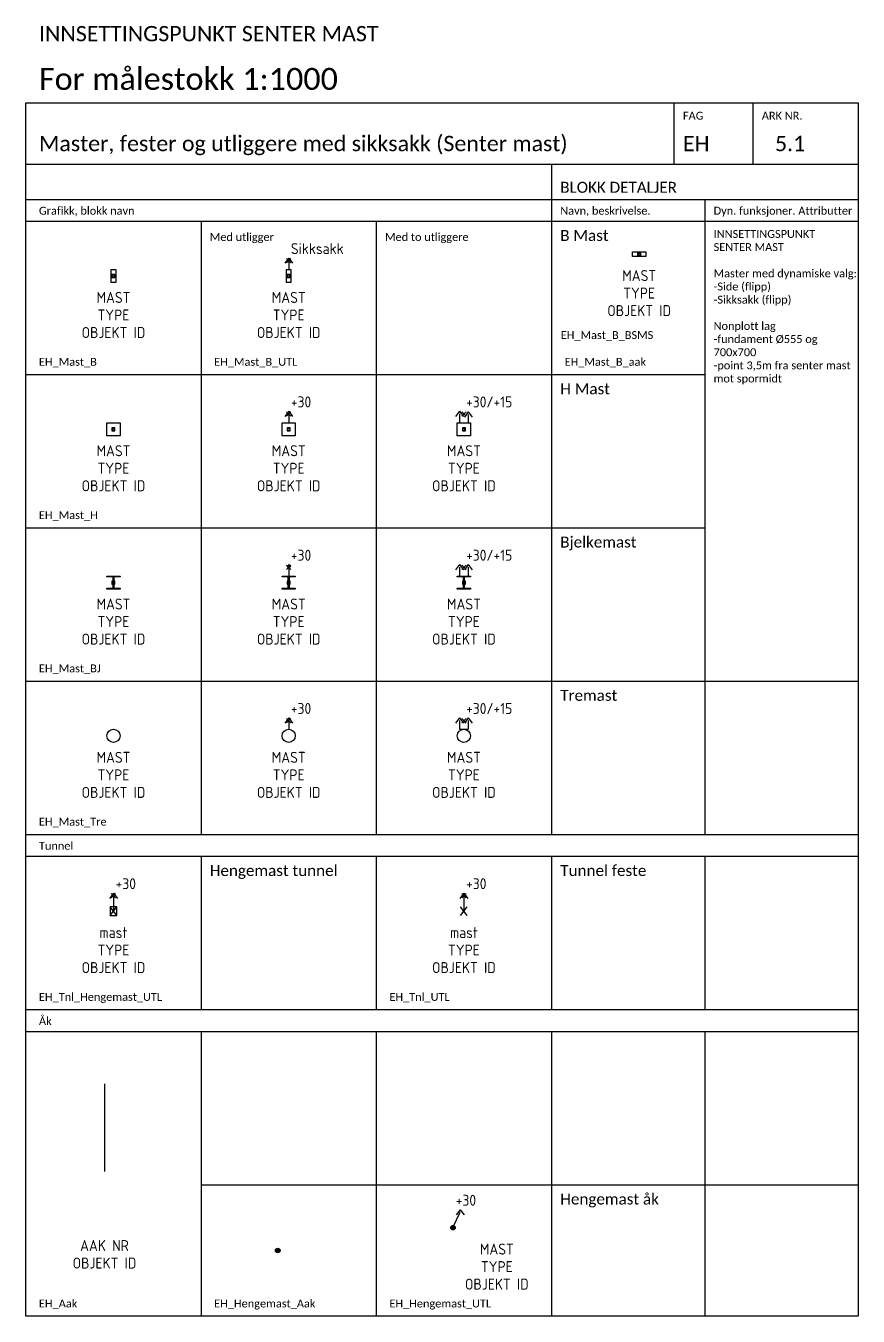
# Model space of a CAD drawing. Header units: metres. Extents: x -220 to 846, y -1228 to 277.
# Drawn here: x 0 to 190, y -1228 to -933.4 of the extents above; entities that cross this region are included whole.
import ezdxf
from ezdxf.enums import TextEntityAlignment as Align

# ---------------------------------------------------------------- set-up
doc = ezdxf.new("R2010")
doc.units = ezdxf.units.M
doc.header["$PDMODE"] = 3
doc.header["$PDSIZE"] = 0.5
for name, color, linetype in [('JBTEH_ATT_mastenr', 2, 'Continuous'), ('JBTEH_ATT_Tekst', 2, 'Continuous'), ('JBTEH_KL_Mast_Komponenter', 4, 'Continuous'), ('JBTEH_KL_Mast_staal', 2, 'Continuous'), ('JBTEH_KL_Sikksakk', 5, 'Continuous'), ('JBTEH_KL_Utligger', 4, 'Continuous'), ('JBTEH_Komponenter', 4, 'Continuous'), ('RAMME', 5, 'Continuous'), ('RAMME SYMBOLER', 4, 'Continuous'), ('RAMME TEKST', 7, 'Continuous')]:
    doc.layers.add(name, color=color, linetype=linetype)
doc.layers.add('JBTEH_ATT_OBJEKTID', color=2, linetype='Continuous', lineweight=25)
doc.layers.add('JBTEH_KL_xNonPLT_Fundament_1-1 plan', color=21, linetype='Continuous', plot=False)
doc.layers.add('JBTEH_KL_xNonPLT_point_sentermast', color=11, linetype='Continuous', plot=False)
doc.styles.add('Calibri', font='calibri.ttf')
doc.styles.add('ISO25', font='isocp.shx', dxfattribs={"width": 0.9, "height": 2.5})

# ---------------------------------------------------------------- blocks, each defined once
blk = doc.blocks.new('*U59')
at = {"layer": 'JBTEH_KL_Mast_staal'}
h = blk.add_hatch(color=256, dxfattribs=at)
h.dxf.hatch_style = 1
edge = h.paths.add_edge_path()
edge.add_line((-1.5, -1.3), (-0.24, -1.3))
edge.add_arc((-0.24, -1.15), 0.15, 270, 360)
edge.add_line((-0.09, -1.15), (-0.09, 1.15))
edge.add_arc((-0.24, 1.15), 0.15, 360, 450)
edge.add_line((-0.24, 1.3), (-1.5, 1.3))
edge.add_line((-1.5, 1.3), (-1.5, 1.5))
edge.add_line((-1.5, 1.5), (1.5, 1.5))
edge.add_line((1.5, 1.5), (1.5, 1.3))
edge.add_line((1.5, 1.3), (0.24, 1.3))
edge.add_arc((0.24, 1.15), 0.15, 90, 180)
edge.add_line((0.09, 1.15), (0.09, -1.15))
edge.add_arc((0.24, -1.15), 0.15, 180, 270)
edge.add_line((0.24, -1.3), (1.5, -1.3))
edge.add_line((1.5, -1.3), (1.5, -1.5))
edge.add_line((1.5, -1.5), (-1.5, -1.5))
edge.add_line((-1.5, -1.5), (-1.5, -1.3))
blk.add_lwpolyline([(-1.5, -1.3), (-0.24, -1.3, 0.41421356), (-0.09, -1.15), (-0.09, 1.15, 0.41421356), (-0.24, 1.3), (-1.5, 1.3), (-1.5, 1.5), (1.5, 1.5), (1.5, 1.3), (0.24, 1.3, 0.41421356), (0.09, 1.15), (0.09, -1.15, 0.41421356), (0.24, -1.3), (1.5, -1.3), (1.5, -1.5), (-1.5, -1.5)], format="xyb", close=True, dxfattribs=at)
at = {"layer": 'JBTEH_KL_Sikksakk'}
for q in [(-0.45, 3.5), (0.45, 3.5)]:
    blk.add_line((0, 4.1), q, dxfattribs=at)
at = {"layer": 'JBTEH_KL_Utligger'}
blk.add_line((0, 3.5), (0, 1.5), dxfattribs=at)
at = {"layer": 'JBTEH_KL_xNonPLT_Fundament_1-1 plan'}
blk.add_lwpolyline([(-0.35, -0.35), (0.35, -0.35), (0.35, 0.35), (-0.35, 0.35)], close=True, dxfattribs=at)
for centre, radius in [((0, 0), 0.2775), ((-0.0955, 0.187), 0.01), ((0.0955, 0.187), 0.01), ((-0.0955, -0.187), 0.01), ((0.0955, -0.187), 0.01)]:
    blk.add_circle(centre, radius, dxfattribs=at)
at = {"layer": 'JBTEH_KL_xNonPLT_point_sentermast'}
blk.add_point((0, 3.5), dxfattribs=at)
at = {"layer": 'JBTEH_ATT_mastenr', "style": 'ISO25'}
blk.add_attdef('MASTENR', text='', height=2.5, dxfattribs=at).set_placement((0, -4.9), align=Align.MIDDLE)
at = {"layer": 'JBTEH_ATT_OBJEKTID', "style": 'ISO25'}
blk.add_attdef('OBJEKTID', text='', height=2.5, dxfattribs=at).set_placement((0, -12.9), align=Align.MIDDLE)
at = {"layer": 'JBTEH_ATT_Tekst', "style": 'ISO25'}
blk.add_attdef('SIKKSAKK', (0.5, 5), '', height=2.5, dxfattribs=at)
blk.add_attdef('TEKST', text='', height=2.5, dxfattribs=at).set_placement((0, -8.9), align=Align.MIDDLE)
blk = doc.blocks.new('*U34')
at = {"layer": 'JBTEH_KL_Mast_staal'}
blk.add_lwpolyline([(-0.525, 1.5), (0.525, 1.5), (0.525, -1.5), (-0.525, -1.5)], close=True, dxfattribs=at)
at = {"layer": 'JBTEH_KL_Sikksakk'}
for q in [(-0.9, 2.9), (0.9, 2.9)]:
    blk.add_line((0, 4.1), q, dxfattribs=at)
at = {"layer": 'JBTEH_KL_Utligger'}
blk.add_line((0, 3.5), (0, 1.5), dxfattribs=at)
at = {"layer": 'JBTEH_KL_xNonPLT_Fundament_1-1 plan'}
blk.add_lwpolyline([(-0.35, -0.35), (0.35, -0.35), (0.35, 0.35), (-0.35, 0.35)], close=True, dxfattribs=at)
for centre, radius in [((0, 0), 0.2775), ((-0.0955, 0.187), 0.01), ((0.0955, 0.187), 0.01), ((-0.0955, -0.187), 0.01), ((0.0955, -0.187), 0.01)]:
    blk.add_circle(centre, radius, dxfattribs=at)
at = {"layer": 'JBTEH_KL_xNonPLT_point_sentermast'}
blk.add_point((0, 3.5), dxfattribs=at)
at = {"layer": 'JBTEH_ATT_mastenr', "style": 'ISO25'}
blk.add_attdef('MASTENR', text='', height=2.5, dxfattribs=at).set_placement((0, -4.9), align=Align.MIDDLE)
at = {"layer": 'JBTEH_ATT_OBJEKTID', "style": 'ISO25'}
blk.add_attdef('OBJEKTID', text='', height=2.5, dxfattribs=at).set_placement((0, -12.9), align=Align.MIDDLE)
at = {"layer": 'JBTEH_ATT_Tekst', "style": 'ISO25'}
blk.add_attdef('SIKKSAKK', (0.5, 5), '', height=2.5, dxfattribs=at)
blk.add_attdef('TEKST', text='', height=2.5, dxfattribs=at).set_placement((0, -8.9), align=Align.MIDDLE)
blk = doc.blocks.new('EH_Mast_SH_UTL')
at = {"layer": 'JBTEH_KL_Mast_staal'}
blk.add_lwpolyline([(-1.5, 1.5), (1.5, 1.5), (1.5, -1.5), (-1.5, -1.5)], close=True, dxfattribs=at)
at = {"layer": 'JBTEH_KL_Sikksakk'}
for q in [(-0.9, 2.9), (0.9, 2.9)]:
    blk.add_line((0, 4.1), q, dxfattribs=at)
at = {"layer": 'JBTEH_KL_Utligger'}
blk.add_line((0, 3.5), (0, 1.5), dxfattribs=at)
at = {"layer": 'JBTEH_KL_xNonPLT_Fundament_1-1 plan'}
blk.add_lwpolyline([(-0.35, -0.35), (0.35, -0.35), (0.35, 0.35), (-0.35, 0.35)], close=True, dxfattribs=at)
for centre, radius in [((0, 0), 0.2775), ((-0.0955, 0.187), 0.01), ((0.0955, 0.187), 0.01), ((-0.0955, -0.187), 0.01), ((0.0955, -0.187), 0.01)]:
    blk.add_circle(centre, radius, dxfattribs=at)
at = {"layer": 'JBTEH_KL_xNonPLT_point_sentermast'}
blk.add_point((0, 3.5), dxfattribs=at)
at = {"layer": 'JBTEH_ATT_mastenr', "style": 'ISO25'}
blk.add_attdef('MASTENR', text='', height=2.5, dxfattribs=at).set_placement((0, -4.9), align=Align.MIDDLE)
at = {"layer": 'JBTEH_ATT_OBJEKTID', "style": 'ISO25'}
blk.add_attdef('OBJEKTID', text='', height=2.5, dxfattribs=at).set_placement((0, -12.9), align=Align.MIDDLE)
at = {"layer": 'JBTEH_ATT_Tekst', "style": 'ISO25'}
blk.add_attdef('SIKKSAKK', (0.5, 5), '', height=2.5, dxfattribs=at)
blk.add_attdef('TEKST', text='', height=2.5, dxfattribs=at).set_placement((0, -8.9), align=Align.MIDDLE)
blk = doc.blocks.new('*U32')
at = {"layer": 'JBTEH_KL_Mast_staal'}
blk.add_lwpolyline([(-1.5, 1.5), (1.5, 1.5), (1.5, -1.5), (-1.5, -1.5)], close=True, dxfattribs=at)
at = {"layer": 'JBTEH_KL_Sikksakk'}
for p, q in [((-1, 4.1), (-1.9, 2.9)), ((-1, 4.1), (-0.1, 2.9)), ((1, 3.99), (0.1, 2.79)), ((1, 3.99), (1.9, 2.79))]:
    blk.add_line(p, q, dxfattribs=at)
at = {"layer": 'JBTEH_KL_Utligger'}
for p, q in [((-1, 3.5), (-1, 1.5)), ((1, 3.39), (1, 1.5))]:
    blk.add_line(p, q, dxfattribs=at)
at = {"layer": 'JBTEH_KL_xNonPLT_Fundament_1-1 plan'}
blk.add_lwpolyline([(-0.35, -0.35), (0.35, -0.35), (0.35, 0.35), (-0.35, 0.35)], close=True, dxfattribs=at)
for centre, radius in [((0, 0), 0.278), ((-0.1, 0.19), 0.01), ((0.1, 0.19), 0.01), ((-0.1, -0.19), 0.01), ((0.1, -0.19), 0.01)]:
    blk.add_circle(centre, radius, dxfattribs=at)
at = {"layer": 'JBTEH_KL_xNonPLT_point_sentermast'}
blk.add_point((0, 3.5), dxfattribs=at)
at = {"layer": 'JBTEH_ATT_mastenr', "style": 'ISO25'}
blk.add_attdef('MASTENR', text='', height=2.5, dxfattribs=at).set_placement((0, -4.9), align=Align.MIDDLE)
at = {"layer": 'JBTEH_ATT_OBJEKTID', "style": 'ISO25'}
blk.add_attdef('OBJEKTID', text='', height=2.5, dxfattribs=at).set_placement((0, -12.9), align=Align.MIDDLE)
at = {"layer": 'JBTEH_ATT_Tekst', "style": 'ISO25'}
blk.add_attdef('SIKKSAKK', (0.5, 5), '', height=2.5, dxfattribs=at)
blk.add_attdef('TEKST', text='', height=2.5, dxfattribs=at).set_placement((0, -8.9), align=Align.MIDDLE)
blk = doc.blocks.new('*U33')
at = {"layer": 'JBTEH_KL_Mast_staal'}
h = blk.add_hatch(color=256, dxfattribs=at)
h.dxf.hatch_style = 1
edge = h.paths.add_edge_path()
edge.add_line((-1.5, -1.3), (-0.24, -1.3))
edge.add_arc((-0.24, -1.15), 0.15, 270, 360)
edge.add_line((-0.09, -1.15), (-0.09, 1.15))
edge.add_arc((-0.24, 1.15), 0.15, 360, 450)
edge.add_line((-0.24, 1.3), (-1.5, 1.3))
edge.add_line((-1.5, 1.3), (-1.5, 1.5))
edge.add_line((-1.5, 1.5), (1.5, 1.5))
edge.add_line((1.5, 1.5), (1.5, 1.3))
edge.add_line((1.5, 1.3), (0.24, 1.3))
edge.add_arc((0.24, 1.15), 0.15, 90, 180)
edge.add_line((0.09, 1.15), (0.09, -1.15))
edge.add_arc((0.24, -1.15), 0.15, 180, 270)
edge.add_line((0.24, -1.3), (1.5, -1.3))
edge.add_line((1.5, -1.3), (1.5, -1.5))
edge.add_line((1.5, -1.5), (-1.5, -1.5))
edge.add_line((-1.5, -1.5), (-1.5, -1.3))
blk.add_lwpolyline([(-1.5, -1.3), (-0.24, -1.3, 0.41421356), (-0.09, -1.15), (-0.09, 1.15, 0.41421356), (-0.24, 1.3), (-1.5, 1.3), (-1.5, 1.5), (1.5, 1.5), (1.5, 1.3), (0.24, 1.3, 0.41421356), (0.09, 1.15), (0.09, -1.15, 0.41421356), (0.24, -1.3), (1.5, -1.3), (1.5, -1.5), (-1.5, -1.5)], format="xyb", close=True, dxfattribs=at)
at = {"layer": 'JBTEH_KL_Sikksakk'}
for p, q in [((-1, 4.1), (-1.9, 2.9)), ((-1, 4.1), (-0.1, 2.9)), ((1, 4.1), (0.1, 2.9)), ((1, 4.1), (1.9, 2.9))]:
    blk.add_line(p, q, dxfattribs=at)
at = {"layer": 'JBTEH_KL_Utligger'}
for p, q in [((-1, 3.5), (-1, 1.5)), ((1, 3.5), (1, 1.5))]:
    blk.add_line(p, q, dxfattribs=at)
at = {"layer": 'JBTEH_KL_xNonPLT_Fundament_1-1 plan'}
blk.add_lwpolyline([(-0.35, -0.35), (0.35, -0.35), (0.35, 0.35), (-0.35, 0.35)], close=True, dxfattribs=at)
for centre, radius in [((0, 0), 0.2775), ((-0.0955, 0.187), 0.01), ((0.0955, 0.187), 0.01), ((-0.0955, -0.187), 0.01), ((0.0955, -0.187), 0.01)]:
    blk.add_circle(centre, radius, dxfattribs=at)
at = {"layer": 'JBTEH_KL_xNonPLT_point_sentermast'}
blk.add_point((0, 3.5), dxfattribs=at)
at = {"layer": 'JBTEH_ATT_mastenr', "style": 'ISO25'}
blk.add_attdef('MASTENR', text='', height=2.5, dxfattribs=at).set_placement((0, -4.9), align=Align.MIDDLE)
at = {"layer": 'JBTEH_ATT_OBJEKTID', "style": 'ISO25'}
blk.add_attdef('OBJEKTID', text='', height=2.5, dxfattribs=at).set_placement((0, -12.9), align=Align.MIDDLE)
at = {"layer": 'JBTEH_ATT_Tekst', "style": 'ISO25'}
blk.add_attdef('SIKKSAKK', (0.5, 5), '', height=2.5, dxfattribs=at)
blk.add_attdef('TEKST', text='', height=2.5, dxfattribs=at).set_placement((0, -8.9), align=Align.MIDDLE)
blk = doc.blocks.new('*U10')
for p, q in [((-0.75, -1), (0.75, 1)), ((0.75, -1), (-0.75, 1))]:
    blk.add_line(p, q)
at = {"layer": 'JBTEH_KL_Sikksakk'}
for q in [(-0.9, 2.9), (0.9, 2.9)]:
    blk.add_line((0, 4.1), q, dxfattribs=at)
at = {"layer": 'JBTEH_KL_Utligger'}
blk.add_line((0, 3.5), (0, 0), dxfattribs=at)
at = {"layer": 'JBTEH_KL_xNonPLT_point_sentermast'}
blk.add_point((0, 3.5), dxfattribs=at)
at = {"layer": 'JBTEH_ATT_mastenr', "style": 'ISO25'}
blk.add_attdef('MASTENR', text='', height=2.5, dxfattribs=at).set_placement((0, -4.9), align=Align.MIDDLE)
at = {"layer": 'JBTEH_ATT_OBJEKTID', "style": 'ISO25'}
blk.add_attdef('OBJEKTID', text='', height=2.5, dxfattribs=at).set_placement((0, -12.9), align=Align.MIDDLE)
at = {"layer": 'JBTEH_ATT_Tekst', "style": 'ISO25'}
blk.add_attdef('SIKKSAKK', (0.5, 5), '', height=2.5, dxfattribs=at)
blk.add_attdef('TEKST', text='', height=2.5, dxfattribs=at).set_placement((0, -8.9), align=Align.MIDDLE)
blk = doc.blocks.new('EH_Tnl_Hengemast_UTL')
for p, q in [((-0.75, -1), (0.75, 1)), ((0.75, -1), (-0.75, 1))]:
    blk.add_line(p, q)
blk.add_lwpolyline([(-0.75, -1), (0.75, -1), (0.75, 1), (-0.75, 1)], close=True)
at = {"layer": 'JBTEH_KL_Sikksakk'}
for q in [(-0.9, 2.9), (0.9, 2.9)]:
    blk.add_line((0, 4.1), q, dxfattribs=at)
at = {"layer": 'JBTEH_KL_Utligger'}
blk.add_line((0, 3.5), (0, 0), dxfattribs=at)
at = {"layer": 'JBTEH_KL_xNonPLT_point_sentermast'}
blk.add_point((0, 3.5), dxfattribs=at)
at = {"layer": 'JBTEH_ATT_mastenr', "style": 'ISO25'}
blk.add_attdef('MASTENR', text='', height=2.5, dxfattribs=at).set_placement((0, -4.9), align=Align.MIDDLE)
at = {"layer": 'JBTEH_ATT_OBJEKTID', "style": 'ISO25'}
blk.add_attdef('OBJEKTID', text='', height=2.5, dxfattribs=at).set_placement((0, -12.9), align=Align.MIDDLE)
at = {"layer": 'JBTEH_ATT_Tekst', "style": 'ISO25'}
blk.add_attdef('SIKKSAKK', (0.5, 5), '', height=2.5, dxfattribs=at)
blk.add_attdef('TEKST', text='', height=2.5, dxfattribs=at).set_placement((0, -8.9), align=Align.MIDDLE)
blk = doc.blocks.new('*U18')
blk.add_circle((0, 0), 1.5)
at = {"layer": 'JBTEH_KL_Sikksakk'}
for q in [(-0.9, 2.9), (0.9, 2.9)]:
    blk.add_line((0, 4.1), q, dxfattribs=at)
at = {"layer": 'JBTEH_KL_Utligger'}
blk.add_line((0, 3.5), (0, 1.5), dxfattribs=at)
at = {"layer": 'JBTEH_KL_xNonPLT_point_sentermast'}
blk.add_point((0, 3.5), dxfattribs=at)
at = {"layer": 'JBTEH_ATT_mastenr', "style": 'ISO25'}
blk.add_attdef('MASTENR', text='', height=2.5, dxfattribs=at).set_placement((0, -4.9), align=Align.MIDDLE)
at = {"layer": 'JBTEH_ATT_OBJEKTID', "style": 'ISO25'}
blk.add_attdef('OBJEKTID', text='', height=2.5, dxfattribs=at).set_placement((0, -12.9), align=Align.MIDDLE)
at = {"layer": 'JBTEH_ATT_Tekst', "style": 'ISO25'}
blk.add_attdef('SIKKSAKK', (0.5, 5), '', height=2.5, dxfattribs=at)
blk.add_attdef('TEKST', text='', height=2.5, dxfattribs=at).set_placement((0, -8.9), align=Align.MIDDLE)
blk = doc.blocks.new('*U121')
blk.add_circle((0, 0), 1.5)
at = {"layer": 'JBTEH_KL_Sikksakk'}
for p, q in [((-1, 4.1), (-1.9, 2.9)), ((-1, 4.1), (-0.1, 2.9)), ((1, 4.1), (0.1, 2.9)), ((1, 4.1), (1.9, 2.9))]:
    blk.add_line(p, q, dxfattribs=at)
at = {"layer": 'JBTEH_KL_Utligger'}
for p, q in [((-1, 3.5), (-1, 1.5)), ((1, 3.5), (1, 1.5)), ((-1, 1.5), (1, 1.5))]:
    blk.add_line(p, q, dxfattribs=at)
at = {"layer": 'JBTEH_KL_xNonPLT_point_sentermast'}
blk.add_point((0, 3.5), dxfattribs=at)
at = {"layer": 'JBTEH_ATT_mastenr', "style": 'ISO25'}
blk.add_attdef('MASTENR', text='', height=2.5, dxfattribs=at).set_placement((0, -4.9), align=Align.MIDDLE)
at = {"layer": 'JBTEH_ATT_OBJEKTID', "style": 'ISO25'}
blk.add_attdef('OBJEKTID', text='', height=2.5, dxfattribs=at).set_placement((0, -12.9), align=Align.MIDDLE)
at = {"layer": 'JBTEH_ATT_Tekst', "style": 'ISO25'}
blk.add_attdef('SIKKSAKK', (0.5, 5), '', height=2.5, dxfattribs=at)
blk.add_attdef('TEKST', text='', height=2.5, dxfattribs=at).set_placement((0, -8.9), align=Align.MIDDLE)
blk = doc.blocks.new('*U21')
at = {"layer": 'JBTEH_KL_Mast_staal'}
blk.add_lwpolyline([(-1.5, -0.525), (-1.5, 0.525), (1.5, 0.525), (1.5, -0.525)], close=True, dxfattribs=at)
at = {"layer": 'JBTEH_KL_xNonPLT_Fundament_1-1 plan'}
blk.add_lwpolyline([(-0.35, -0.35), (0.35, -0.35), (0.35, 0.35), (-0.35, 0.35)], close=True, dxfattribs=at)
for centre, radius in [((0, 0), 0.2775), ((-0.187, 0.0955), 0.01), ((0.187, 0.0955), 0.01), ((-0.187, -0.0955), 0.01), ((0.187, -0.0955), 0.01)]:
    blk.add_circle(centre, radius, dxfattribs=at)
at = {"layer": 'JBTEH_ATT_mastenr', "style": 'ISO25'}
blk.add_attdef('MASTENR', text='', height=2.5, dxfattribs=at).set_placement((0, -4.9), align=Align.MIDDLE)
at = {"layer": 'JBTEH_ATT_OBJEKTID', "style": 'ISO25'}
blk.add_attdef('OBJEKTID', text='', height=2.5, dxfattribs=at).set_placement((0, -12.9), align=Align.MIDDLE)
at = {"layer": 'JBTEH_ATT_Tekst', "style": 'ISO25'}
blk.add_attdef('TEKST', text='', height=2.5, dxfattribs=at).set_placement((0, -8.9), align=Align.MIDDLE)
blk = doc.blocks.new('EH_Mast_SH')
at = {"layer": 'JBTEH_KL_Mast_staal'}
blk.add_lwpolyline([(-1.5, 1.5), (1.5, 1.5), (1.5, -1.5), (-1.5, -1.5)], close=True, dxfattribs=at)
at = {"layer": 'JBTEH_KL_xNonPLT_Fundament_1-1 plan'}
blk.add_lwpolyline([(-0.35, -0.35), (0.35, -0.35), (0.35, 0.35), (-0.35, 0.35)], close=True, dxfattribs=at)
for centre, radius in [((0, 0), 0.2775), ((-0.0955, 0.187), 0.01), ((0.0955, 0.187), 0.01), ((-0.0955, -0.187), 0.01), ((0.0955, -0.187), 0.01)]:
    blk.add_circle(centre, radius, dxfattribs=at)
at = {"layer": 'JBTEH_ATT_mastenr', "style": 'ISO25'}
blk.add_attdef('MASTENR', text='', height=2.5, dxfattribs=at).set_placement((0, -4.9), align=Align.MIDDLE)
at = {"layer": 'JBTEH_ATT_OBJEKTID', "style": 'ISO25'}
blk.add_attdef('OBJEKTID', text='', height=2.5, dxfattribs=at).set_placement((0, -12.9), align=Align.MIDDLE)
at = {"layer": 'JBTEH_ATT_Tekst', "style": 'ISO25'}
blk.add_attdef('TEKST', text='', height=2.5, dxfattribs=at).set_placement((0, -8.9), align=Align.MIDDLE)
blk = doc.blocks.new('EH_Mast_SB')
at = {"layer": 'JBTEH_KL_Mast_staal'}
blk.add_lwpolyline([(-0.525, 1.5), (0.525, 1.5), (0.525, -1.5), (-0.525, -1.5)], close=True, dxfattribs=at)
at = {"layer": 'JBTEH_KL_xNonPLT_Fundament_1-1 plan'}
blk.add_lwpolyline([(-0.35, -0.35), (0.35, -0.35), (0.35, 0.35), (-0.35, 0.35)], close=True, dxfattribs=at)
for centre, radius in [((0, 0), 0.2775), ((-0.187, 0.0955), 0.01), ((0.187, 0.0955), 0.01), ((-0.187, -0.0955), 0.01), ((0.187, -0.0955), 0.01)]:
    blk.add_circle(centre, radius, dxfattribs=at)
at = {"layer": 'JBTEH_ATT_mastenr', "style": 'ISO25'}
blk.add_attdef('MASTENR', text='', height=2.5, dxfattribs=at).set_placement((0, -4.9), align=Align.MIDDLE)
at = {"layer": 'JBTEH_ATT_OBJEKTID', "style": 'ISO25'}
blk.add_attdef('OBJEKTID', text='', height=2.5, dxfattribs=at).set_placement((0, -12.9), align=Align.MIDDLE)
at = {"layer": 'JBTEH_ATT_Tekst', "style": 'ISO25'}
blk.add_attdef('TEKST', text='', height=2.5, dxfattribs=at).set_placement((0, -8.9), align=Align.MIDDLE)
blk = doc.blocks.new('EH_Mast_BJ')
at = {"layer": 'JBTEH_KL_Mast_staal'}
h = blk.add_hatch(color=256, dxfattribs=at)
h.dxf.hatch_style = 1
edge = h.paths.add_edge_path()
edge.add_line((-1.5, -1.3), (-0.24, -1.3))
edge.add_arc((-0.24, -1.15), 0.15, 270, 360)
edge.add_line((-0.09, -1.15), (-0.09, 1.15))
edge.add_arc((-0.24, 1.15), 0.15, 360, 450)
edge.add_line((-0.24, 1.3), (-1.5, 1.3))
edge.add_line((-1.5, 1.3), (-1.5, 1.5))
edge.add_line((-1.5, 1.5), (1.5, 1.5))
edge.add_line((1.5, 1.5), (1.5, 1.3))
edge.add_line((1.5, 1.3), (0.24, 1.3))
edge.add_arc((0.24, 1.15), 0.15, 90, 180)
edge.add_line((0.09, 1.15), (0.09, -1.15))
edge.add_arc((0.24, -1.15), 0.15, 180, 270)
edge.add_line((0.24, -1.3), (1.5, -1.3))
edge.add_line((1.5, -1.3), (1.5, -1.5))
edge.add_line((1.5, -1.5), (-1.5, -1.5))
edge.add_line((-1.5, -1.5), (-1.5, -1.3))
blk.add_lwpolyline([(-1.5, -1.3), (-0.24, -1.3, 0.41421356), (-0.09, -1.15), (-0.09, 1.15, 0.41421356), (-0.24, 1.3), (-1.5, 1.3), (-1.5, 1.5), (1.5, 1.5), (1.5, 1.3), (0.24, 1.3, 0.41421356), (0.09, 1.15), (0.09, -1.15, 0.41421356), (0.24, -1.3), (1.5, -1.3), (1.5, -1.5), (-1.5, -1.5)], format="xyb", close=True, dxfattribs=at)
at = {"layer": 'JBTEH_KL_xNonPLT_Fundament_1-1 plan'}
blk.add_lwpolyline([(-0.35, -0.35), (0.35, -0.35), (0.35, 0.35), (-0.35, 0.35)], close=True, dxfattribs=at)
for centre, radius in [((0, 0), 0.2775), ((-0.0955, 0.187), 0.01), ((0.0955, 0.187), 0.01), ((-0.0955, -0.187), 0.01), ((0.0955, -0.187), 0.01)]:
    blk.add_circle(centre, radius, dxfattribs=at)
at = {"layer": 'JBTEH_ATT_mastenr', "style": 'ISO25'}
blk.add_attdef('MASTENR', text='', height=2.5, dxfattribs=at).set_placement((0, -4.9), align=Align.MIDDLE)
at = {"layer": 'JBTEH_ATT_OBJEKTID', "style": 'ISO25'}
blk.add_attdef('OBJEKTID', text='', height=2.5, dxfattribs=at).set_placement((0, -12.9), align=Align.MIDDLE)
at = {"layer": 'JBTEH_ATT_Tekst', "style": 'ISO25'}
blk.add_attdef('TEKST', text='', height=2.5, dxfattribs=at).set_placement((0, -8.9), align=Align.MIDDLE)
blk = doc.blocks.new('EH_Mast_Tre')
blk.add_circle((0, 0), 1.5)
at = {"layer": 'JBTEH_ATT_mastenr', "style": 'ISO25'}
blk.add_attdef('MASTENR', text='', height=2.5, dxfattribs=at).set_placement((0, -4.9), align=Align.MIDDLE)
at = {"layer": 'JBTEH_ATT_OBJEKTID', "style": 'ISO25'}
blk.add_attdef('OBJEKTID', text='', height=2.5, dxfattribs=at).set_placement((0, -12.9), align=Align.MIDDLE)
at = {"layer": 'JBTEH_ATT_Tekst', "style": 'ISO25'}
blk.add_attdef('TEKST', text='', height=2.5, dxfattribs=at).set_placement((0, -8.9), align=Align.MIDDLE)
blk = doc.blocks.new('EH_Hengemast_aak')
h = blk.add_hatch(color=256)
h.dxf.hatch_style = 1
edge = h.paths.add_edge_path()
edge.add_arc((0, 0), 0.525, 0, 360)
blk.add_circle((0, 0), 0.525)
blk = doc.blocks.new('EH_Aak')
blk.add_line((0, 0), (0, -20))
at = {"layer": 'JBTEH_ATT_mastenr', "style": 'ISO25'}
blk.add_attdef('Aaknr', text='', height=2.5, dxfattribs=at).set_placement((0, -36.9), align=Align.MIDDLE)
at = {"layer": 'JBTEH_ATT_OBJEKTID', "style": 'ISO25'}
blk.add_attdef('OBJEKTID', text='', height=2.5, dxfattribs=at).set_placement((0, -40.9), align=Align.MIDDLE)
blk = doc.blocks.new('EH_Hengemast_UTL')
h = blk.add_hatch(color=256)
h.dxf.hatch_style = 1
edge = h.paths.add_edge_path()
edge.add_arc((0, 0), 0.525, 0, 360)
blk.add_circle((0, 0), 0.525)
at = {"layer": 'JBTEH_KL_Sikksakk'}
for q in [(0.73, 2.9), (2.53, 2.9)]:
    blk.add_line((1.63, 4.1), q, dxfattribs=at)
at = {"layer": 'JBTEH_KL_Utligger'}
blk.add_line((0, 0), (1.63, 3.5), dxfattribs=at)
at = {"layer": 'JBTEH_ATT_mastenr', "style": 'ISO25'}
blk.add_attdef('MASTENR', text='', height=2.5, dxfattribs=at).set_placement((10, -4.9), align=Align.MIDDLE)
at = {"layer": 'JBTEH_ATT_OBJEKTID', "style": 'ISO25'}
blk.add_attdef('OBJEKTID', text='', height=2.5, dxfattribs=at).set_placement((10, -12.9), align=Align.MIDDLE)
at = {"layer": 'JBTEH_ATT_Tekst', "style": 'ISO25'}
blk.add_attdef('SIKKSAKK', (0.63, 5), '', height=2.5, dxfattribs=at)
blk.add_attdef('TEKST', text='', height=2.5, dxfattribs=at).set_placement((10, -8.9), align=Align.MIDDLE)

msp = doc.modelspace()

# ---------------------------------------------------------------- hatches: boundary and pattern name
h = msp.add_hatch()
h.set_pattern_fill('ANGLE', color=256)
h.set_pattern_definition([(0, (-197.0145, 431.62), (0, 6.985), [5.08, -1.905]), (90, (-197.0145, 431.62), (-6.985, 4e-16), [5.08, -1.905])])
edge = h.paths.add_edge_path()
edge.add_arc((28.24, -1211.38), 0.5, 0, 360)
h = msp.add_hatch()
h.set_pattern_fill('ANGLE', color=256)
h.set_pattern_definition([(0, (-199.024, 430.2296), (0, 6.985), [5.08, -1.905]), (90, (-199.024, 430.2296), (-6.985, 4e-16), [5.08, -1.905])])
edge = h.paths.add_edge_path()
edge.add_arc((26.23, -1212.77), 0.5, 0, 360)

# ---------------------------------------------------------------- linework, layer by layer
at = {"layer": 'RAMME'}
msp.add_line((0, -965), (190, -965), dxfattribs=at)
msp.add_lwpolyline([(190, -1228), (0, -1228), (0, -951), (190, -951)], close=True, dxfattribs=at)
at = {"layer": 'RAMME SYMBOLER'}
for p, q in [((148, -965), (148, -951)), ((166, -965), (166, -951)), ((120, -965), (120, -978)), ((0, -973), (190, -973)), ((155, -973), (155, -978)), ((0, -978), (190, -978)), ((40, -978), (40, -1118)), ((80, -978), (80, -1118)), ((120, -978), (120, -1118)), ((155, -978), (155, -1118)), ((0, -1013), (155, -1013)), ((0, -1048), (155, -1048)), ((0, -1083), (190, -1083)), ((0, -1118), (190, -1118)), ((0, -1123), (190, -1123)), ((40, -1123), (40, -1158)), ((80, -1123), (80, -1158)), ((120, -1123), (120, -1158)), ((155, -1123), (155, -1158)), ((0, -1158), (190, -1158)), ((0, -1163), (190, -1163)), ((40, -1163), (40, -1228)), ((80, -1163), (80, -1228)), ((120, -1163), (120, -1228)), ((155, -1163), (155, -1228)), ((40, -1198), (190, -1198))]:
    msp.add_line(p, q, dxfattribs=at)

# ---------------------------------------------------------------- block references
for name, p, values in [('*U34', (60, -990.5), {'MASTENR': 'MAST', 'TEKST': 'TYPE', 'SIKKSAKK': 'Sikksakk', 'OBJEKTID': 'OBJEKT ID'}), ('*U21', (140, -985.5), {'MASTENR': 'MAST', 'TEKST': 'TYPE', 'OBJEKTID': 'OBJEKT ID'}), ('EH_Mast_SB', (20, -990.5), {'MASTENR': 'MAST', 'TEKST': 'TYPE', 'OBJEKTID': 'OBJEKT ID'}), ('EH_Mast_SH_UTL', (60, -1025.5), {'MASTENR': 'MAST', 'TEKST': 'TYPE', 'SIKKSAKK': '+30', 'OBJEKTID': 'OBJEKT ID'}), ('*U32', (100, -1025.5), {'MASTENR': 'MAST', 'TEKST': 'TYPE', 'SIKKSAKK': '+30/+15', 'OBJEKTID': 'OBJEKT ID'}), ('EH_Mast_SH', (20, -1025.5), {'MASTENR': 'MAST', 'TEKST': 'TYPE', 'OBJEKTID': 'OBJEKT ID'}), ('*U59', (60, -1060.5), {'MASTENR': 'MAST', 'TEKST': 'TYPE', 'SIKKSAKK': '+30', 'OBJEKTID': 'OBJEKT ID'}), ('*U33', (100, -1060.5), {'MASTENR': 'MAST', 'TEKST': 'TYPE', 'SIKKSAKK': '+30/+15', 'OBJEKTID': 'OBJEKT ID'}), ('EH_Mast_BJ', (20, -1060.5), {'MASTENR': 'MAST', 'TEKST': 'TYPE', 'OBJEKTID': 'OBJEKT ID'})]:
    msp.add_blockref(name, p).add_auto_attribs(values)
at = {"layer": 'JBTEH_KL_Mast_Komponenter'}
msp.add_blockref('EH_Hengemast_UTL', (97.51, -1207.78), dxfattribs=at).add_auto_attribs({'MASTENR': 'MAST', 'TEKST': 'TYPE', 'SIKKSAKK': '+30', 'OBJEKTID': 'OBJEKT ID'})
msp.add_blockref('EH_Hengemast_aak', (57.5, -1213), dxfattribs=at)
at = {"layer": 'JBTEH_Komponenter'}
for name, p, values in [('*U18', (60, -1095.5), {'MASTENR': 'MAST', 'TEKST': 'TYPE', 'SIKKSAKK': '+30', 'OBJEKTID': 'OBJEKT ID'}), ('*U121', (100, -1095.5), {'MASTENR': 'MAST', 'TEKST': 'TYPE', 'SIKKSAKK': '+30/+15', 'OBJEKTID': 'OBJEKT ID'}), ('EH_Mast_Tre', (20, -1095.5), {'MASTENR': 'MAST', 'TEKST': 'TYPE', 'OBJEKTID': 'OBJEKT ID'}), ('EH_Tnl_Hengemast_UTL', (20, -1135.5), {'MASTENR': 'mast', 'TEKST': 'TYPE', 'SIKKSAKK': '+30', 'OBJEKTID': 'OBJEKT ID'}), ('*U10', (100, -1135.5), {'MASTENR': 'mast', 'TEKST': 'TYPE', 'SIKKSAKK': '+30', 'OBJEKTID': 'OBJEKT ID'}), ('EH_Aak', (17.95, -1174.97), {'Aaknr': 'AAK NR', 'OBJEKTID': 'OBJEKT ID'})]:
    msp.add_blockref(name, p, dxfattribs=at).add_auto_attribs(values)

# ---------------------------------------------------------------- texts
at = {"layer": 'RAMME TEKST', "linetype": 'ByBlock', "style": 'Calibri'}
for s, height, p in [('INNSETTINGSPUNKT SENTER MAST', 3.5, (3, -936.92)), ('For målestokk 1:1000', 5, (3, -948)), ('FAG', 1.8, (150, -954.8)), ('ARK NR.', 1.8, (168, -954.8)), ('Master, fester og utliggere med sikksakk (Senter mast)', 3.5, (3, -962)), ('EH', 3.5, (150, -962)), ('5.1', 3.5, (171, -962)), ('BLOKK DETALJER', 2.5, (122, -971.5)), ('Grafikk, blokk navn', 1.8, (3, -976.5)), ('Navn, beskrivelse.', 1.8, (122, -976.5)), ('Dyn. funksjoner. Attributter', 1.8, (157, -976.5)), ('Med utligger', 1.8, (42, -982.5)), ('Med to utliggere', 1.8, (82, -982.5)), ('B Mast', 2.5, (122, -982.5)), ('EH_Mast_B_BSMS', 1.8, (122.11, -1004.89)), ('EH_Mast_B', 1.8, (3, -1011)), ('EH_Mast_B_UTL', 1.8, (43, -1011)), ('EH_Mast_B_aak', 1.8, (123, -1011)), ('H Mast', 2.5, (122, -1017.5)), ('EH_Mast_H', 1.8, (3, -1046)), ('Bjelkemast', 2.5, (122, -1052.5)), ('EH_Mast_BJ', 1.8, (3, -1081)), ('Tremast', 2.5, (122, -1087.5)), ('EH_Mast_Tre', 1.8, (3, -1116)), ('Tunnel', 1.8, (3, -1121.5)), ('Hengemast tunnel', 2.5, (42, -1127.5)), ('Tunnel feste', 2.5, (122, -1127.5)), ('EH_Tnl_Hengemast_UTL', 1.8, (3, -1156)), ('EH_Tnl_UTL', 1.8, (83, -1156)), ('Åk', 1.8, (3, -1161.5)), ('Hengemast åk', 2.5, (122, -1202.5)), ('EH_Aak', 1.8, (3, -1226)), ('EH_Hengemast_Aak', 1.8, (43, -1226)), ('EH_Hengemast_UTL', 1.8, (83, -1226))]:
    msp.add_text(s, height=height, dxfattribs=at).set_placement(p)
at = {"layer": 'RAMME TEKST', "linetype": 'ByBlock', "insert": (157, -980), "char_height": 1.8, "attachment_point": 1, "style": 'Calibri'}
msp.add_mtext_dynamic_manual_height_columns('INNSETTINGSPUNKT\\PSENTER MAST\\P\\PMaster med dynamiske valg: \\P-Side (flipp)\\P-Sikksakk (flipp)\\P\\PNonplott lag\\P-fundament Ø555 og 700x700 \\P-point 3,5m fra senter mast mot spormidt', width=32, gutter_width=12.5, heights=[0], dxfattribs=at)

doc.saveas('drawing.dxf')
